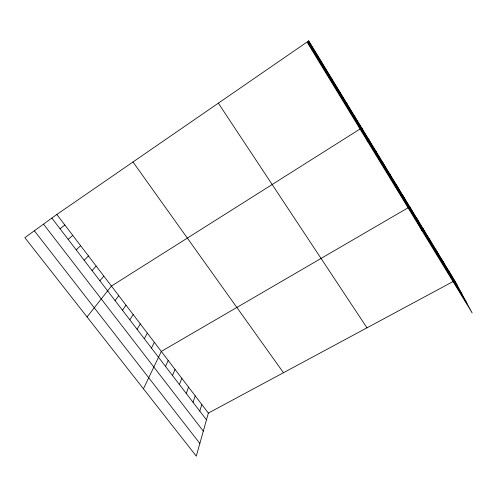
<?xml version="1.0" encoding="UTF-8"?>
<svg xmlns="http://www.w3.org/2000/svg" width="497" height="497" viewBox="0 0 497 497"><rect width="100%" height="100%" fill="white"/><g stroke="black" fill="none" stroke-linecap="round" stroke-linejoin="round"><path stroke-width="0.75" d="M316.552 54.285L316.558 53.682M454.724 280.656L208.367 413.094L196.29 456.14L24.85 237.672L56.813 214.48L308.755 40.86L454.724 280.656L472.15 312.924L307.581 43.009L308.755 40.86M199.788 411.125L201.807 404.496M193.053 402.334L195.191 395.829M186.263 393.469L188.525 387.095M179.411 384.535L181.809 378.285M172.502 375.521L175.031 369.408M165.538 366.432L168.197 360.455M143.44 388.797L161.308 351.422L409.764 206.795L421.934 230.565M151.43 348.024L154.362 342.321M144.285 338.706L147.354 333.139M137.079 329.3L140.291 323.882M129.81 319.819L133.165 314.545M122.479 310.252L125.983 305.133M115.087 300.604L118.74 295.634M87.05 316.931L111.427 286.061L359.816 129.145M99.872 280.755L103.836 276.108M92.051 270.548L96.169 266.063M84.155 260.248L88.441 255.93M76.19 249.854L80.638 245.711M68.151 239.361L72.767 235.392M60.038 228.775L64.827 224.986M34.349 230.782L199.85 443.448M43.506 224.135L203.304 431.123M51.843 218.084L206.472 419.841M56.813 214.48L208.367 413.094M132.991 161.985L283.464 372.719M218.345 103.165L366.979 327.827M308.575 41.189L457.426 285.657M308.27 41.748L461.968 294.062M307.935 42.363L466.963 303.313M448.48 270.393L451.071 275.214M442.175 260.037L444.653 264.671M435.813 249.581L438.174 254.035M429.389 239.032L431.632 243.294M422.91 228.39L425.034 232.459M416.368 217.643L418.368 221.513M403.098 195.843L404.85 199.309M396.37 184.791L397.998 188.046M389.58 173.633L391.071 176.677M382.721 162.37L384.082 165.197M375.8 150.995L377.018 153.598M368.811 139.514L369.892 141.887M361.754 127.922L367.848 141.856M354.411 115.857L355.2 117.758M346.993 103.674L347.627 105.327M339.501 91.367L339.979 92.765M331.934 78.93L332.251 80.073M324.286 66.368L324.442 67.244"/></g></svg>
